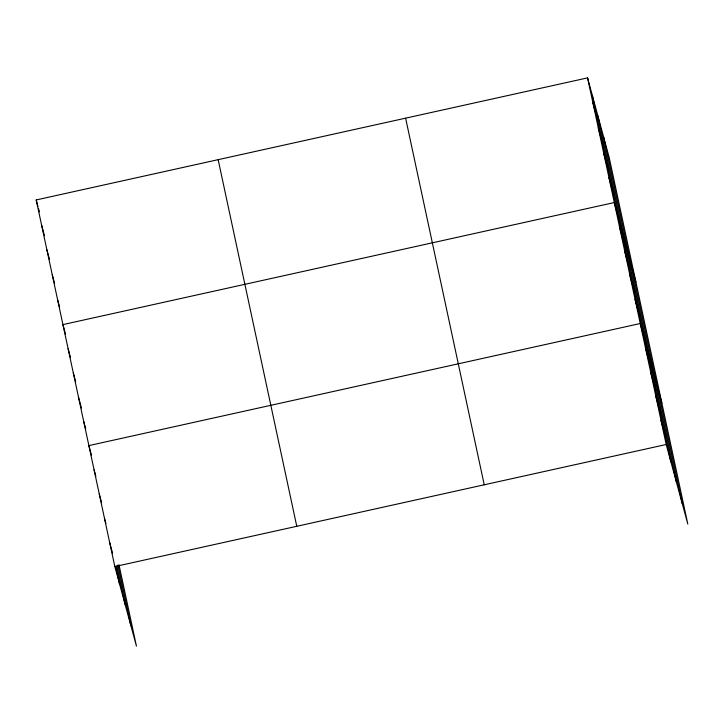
<?xml version="1.0" encoding="UTF-8"?>
<svg xmlns="http://www.w3.org/2000/svg" width="724" height="724" viewBox="0 0 724 724"><rect width="100%" height="100%" fill="white"/><g stroke="black" fill="none" stroke-linecap="round" stroke-linejoin="round"><path stroke-width="1.09" d="M118.98 564.72L136.438 646.116L114.826 566.575L36.2 199.951L587.562 77.884L609.174 157.425L687.8 524.049L666.189 444.509L587.562 77.884M114.826 566.575L666.189 444.509M592.911 102.817L597.617 120.148M598.259 127.75L602.965 145.081M603.599 152.673L608.314 170.013M608.947 177.606L613.662 194.937M635.907 282.07L614.296 202.539L62.934 324.605L65.585 334.352M619.482 226.739L624.197 244.069M624.676 250.929L629.382 268.269M629.862 275.129L634.577 292.46M635.057 299.329L639.763 316.659M661.854 403.06L640.242 323.528L88.88 445.595L91.532 455.342M645.437 347.719L650.143 365.059M650.623 371.919L655.329 389.25M655.808 396.118L660.523 413.449M661.003 420.318L665.709 437.649M36.2 199.951L37.965 206.449M38.553 208.621L39.44 211.87M41.549 224.883L44.49 235.716M46.897 249.816L49.54 259.563M52.237 274.74L54.599 283.41M57.585 299.673L59.649 307.257M68.119 348.805L70.481 357.466M73.314 372.996L75.667 381.666M78.5 397.195L81.441 408.028M83.694 421.395L85.749 428.979M94.066 469.786L95.84 476.292M99.26 493.985L101.613 502.655M104.446 518.185L105.921 523.597M109.641 542.385L112.582 553.217M603.599 136.89L682.225 503.524M597.852 115.74L676.478 482.374M592.268 95.215L670.904 461.849M405.612 118.166L484.238 484.799M218.15 159.669L296.777 526.294M117.885 565.091L130.863 625.59M116.854 565.942L125.116 604.44M115.759 566.313L119.532 583.915"/></g></svg>
